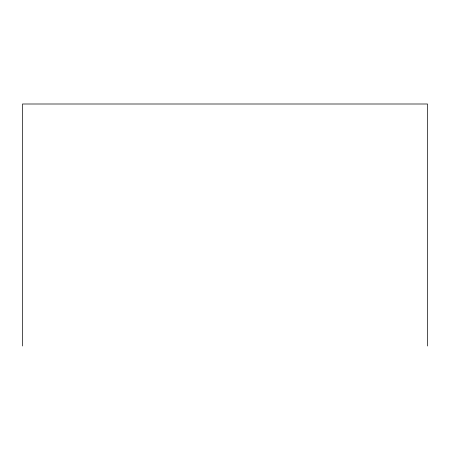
<?xml version="1.0" encoding="UTF-8"?>
<svg xmlns="http://www.w3.org/2000/svg" width="450" height="450" viewBox="0 0 450 450"><rect width="100%" height="100%" fill="white"/><g stroke="black" fill="none" stroke-linecap="round" stroke-linejoin="round"><path stroke-width="0.67" d="M427.5 345.999L427.5 104.001L22.5 104.001L22.5 345.999"/></g></svg>
